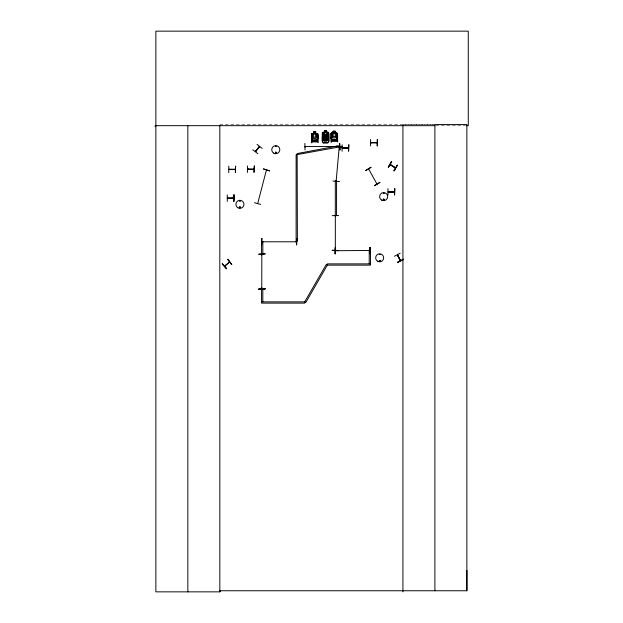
<?xml version="1.0" encoding="UTF-8"?>
<svg xmlns="http://www.w3.org/2000/svg" width="623" height="623" viewBox="0 0 623 623"><rect width="100%" height="100%" fill="white"/><g stroke="black" fill="none" stroke-linecap="round" stroke-linejoin="round"><path stroke-width="0.47" stroke-dasharray="3.12 2.34" d="M402.917 124.577L433.927 124.39M219.818 124.577L434.893 124.577M435.851 125.675L465.397 125.675"/><path stroke-width="0.93" d="M219.818 125.675L219.818 591.85L219.826 590.752L466.868 590.752L466.915 570.481M225.253 265.772L224.693 266.223M229.295 262.548L229.56 261.956L224.638 265.943M229.7 262.127L224.825 266.169M394.889 167.649L395.496 168.031M395.613 167.844L390.286 164.417M336.194 146.14L342.611 147.044L338.951 146.405M336.412 180.631L336.132 181.262M339.037 146.849C339.792 145.634 339.044 148.632 339.621 146.779M339.216 147.41L339.488 146.849L338.99 146.537M339.473 181.542L333.017 181.044M339.239 146.849L336.14 181.192L336.116 180.67M261.785 254.9L262.119 254.355M335.626 216.212L335.33 215.698L335.33 250.267M240.283 201.05L239.629 200.777L240.213 201.112M239.551 207.334C240.774 205.925 239.91 208.97 239.606 207.148M240.501 207.49C239.302 205.068 239.341 209.608 240.501 207.186M275.436 146.327L276.129 146.234L275.483 146.413M275.966 146.226L275.888 146.156M276.394 152.869C275.311 150.618 274.977 154.426 276.293 153.001M383.854 193.262L383.776 193.138M383.231 199.531C384.118 201.245 384.056 198.052 383.277 199.742M384.009 193.262L383.309 193.356L383.963 193.177M379.321 254.457L380.014 254.363L379.36 254.542M379.477 254.457L379.866 254.402L379.485 254.511M379.236 260.835C380.536 259.651 379.656 261.987 379.337 261.029M380.256 260.835C378.465 262.875 379.656 258.459 380.217 261.154M261.792 254.355L261.831 254.869L262.088 254.355M262.073 288.768L262.081 288.153M335.595 216.212L335.587 215.76M255.461 151.42L256.162 151.007M259.246 146.997L259.48 146.343M368.349 169.028L368.582 168.903M368.614 168.958L376.962 184.034L377.063 183.629M254.457 202.724L260.694 204.445M263.513 168.919L269.681 170.897L263.506 168.95M266.442 170.056L266.582 170.694M257.712 203.503L266.379 170.172M397.451 255.196L397.949 255.594L397.412 255.064M275.459 152.518C275.958 154.372 276.386 151.148 275.421 152.806M328.703 141.156L327.994 142.838L323.01 142.893L322.332 141.226L322.286 136.834L322.955 136.242L327.9 136.188L328.656 136.803L328.703 141.203M317.068 140.058L317.847 138.438M311.484 138.485L312.139 140.113L317.123 140.113L317.847 138.485L317.847 134.054M331.638 139.497L330.984 137.831L331.638 139.497L336.622 139.497L337.277 137.823L337.277 133.47M336.622 139.497L337.347 137.831L337.347 133.447L335.158 132.925L335.158 131.289M335.587 250.251L335.587 249.683M255.742 151.475L259.659 146.483L255.516 151.288M377.11 142.722L370.654 142.597L371.292 142.846M235.292 169.23L228.96 169.199M233.664 197.982L227.294 198.013L228.049 198.355M233.025 198.013L233.726 197.974M253.919 169.292L247.533 169.035L248.234 169.067M348.584 147.908L342.136 147.869L342.837 147.908M390.598 164.978L390.037 164.565L395.473 167.961M388.324 167.174L391.75 161.692M393.861 170.694L397.326 165.235M400.137 260.048L400.464 260.772M400.667 260.663L400.363 260.032M252.79 149.761L257.875 153.756M257.034 144.404L262.158 148.352M255.5 151.366L259.37 146.428M394.367 191.915L388.145 192.133M233.68 198.231L227.302 198.301M304.982 146.553L305.566 146.841M339.535 146.802L338.99 146.81M262.54 241.763L262.042 241.451M262.042 241.779L296.416 241.81M336.046 250.485L335.4 250.719L369.953 250.469M369.322 250.493L369.969 250.493M253.943 169.339L247.533 169.324L253.849 169.355M348 147.869L348.498 148.157M311.484 134.109L312.185 133.532L317.099 133.478L317.847 134.101M328.376 134.038L328.889 134.038L328.889 141.242L328.43 140.588L322.807 140.588L322.807 141.421L322.286 141.421L322.27 132.746L324.388 132.162L324.388 130.526L326.514 130.526L326.514 132.208L327.885 132.162L328.633 132.785L328.633 137.169M322.34 132.808L322.971 132.216L327.885 132.208L328.562 132.808L328.562 137.161M331.054 133.517L331.693 132.925L336.576 132.972L337.347 133.493M262.049 288.792L261.824 288.138M226.64 268.669L222.302 263.864L226.671 268.645M383.963 200.185C384.959 197.732 381.525 200.481 384.064 200.053M365.631 170.562L371.152 167.19L365.654 170.601M379.929 182.383L374.407 185.755L379.905 182.344M397.396 255.15L400.41 260.757M394.491 256.224L400.207 253.195M403.439 259.223L397.723 262.252L403.587 259.503M397.754 262.322L403.463 259.269M324.474 136.281L323.415 136.834L323.454 139.895L324.528 141.195L326.507 141.172L327.558 139.848L327.519 136.795L326.452 136.258L326.507 134.568L324.388 134.591L324.474 136.328L322.987 136.344M313.603 133.524L313.603 131.842L315.729 131.889L313.673 131.944L313.673 133.579L312.614 134.124L312.614 137.169L313.673 138.477L315.659 138.477L316.718 137.169L316.718 134.124L315.659 133.579L315.729 131.842M333.173 131.289L333.173 132.972L332.114 133.517L332.114 136.562L333.173 137.87L335.158 137.87L336.218 136.562L336.218 133.517L335.158 132.972M379.477 260.5L380.046 260.741M395.41 168.008L390.13 164.667M376.518 142.48L377.11 142.496M376.977 142.792L370.732 142.877M388.16 191.72L394.437 191.845M305.566 146.81L304.997 146.81M253.982 169.067L253.397 169.355M275.639 152.144L276.199 152.3M383.503 199.08L384.064 199.228M370.568 139.513L370.615 145.984M377.18 145.844L377.398 139.365L377.265 145.844M387.965 188.637L388.012 195.108M394.569 194.968L394.795 188.489L394.585 194.968M324.388 134.63L326.507 134.607M326.452 136.305L328.586 136.826M323.057 142.792L327.939 142.737M339.597 143.43L339.971 149.902M338.967 146.561L339.551 146.553L305.044 146.553L305.566 146.522M305.005 149.902L304.873 143.43M340.002 149.902L339.691 143.43M228.805 166.146L228.758 172.618M228.89 169.495C248.53 169.464 216.197 169.518 234.754 169.557M228.929 169.557L229.474 169.269M234.715 169.487L235.206 169.207M235.315 172.579L235.634 166.107L235.408 172.571M227.302 201.393L227.247 194.921M332.207 215.651L338.678 215.566M261.8 238.399L261.567 244.87L261.886 238.399M296.564 238.391L296.564 244.862L296.875 238.391M261.979 241.74L262.563 241.74M296.462 241.49L295.832 241.747M295.894 241.747L296.478 241.74M370.015 247.37L370.42 253.834L370.35 247.362M332.207 250.337L338.678 250.61L332.207 250.29M370.07 253.834L370.062 247.37L370.132 251.061M258.709 288.971L265.172 288.885M154.738 126.064L155.867 126.056M155.867 125.675L434.893 125.675M466.315 125.675L468.262 125.675L468.262 31.15L155.867 31.15L155.867 591.85L219.864 591.85L219.864 590.752M324.458 130.628L326.444 130.628M333.103 131.282L335.229 131.282M322.807 132.637L323.205 132.637M327.978 132.629L328.376 132.629M333.173 132.925L331.662 132.87L330.984 133.501L331.008 142.13L331.522 142.13L331.522 141.296L337.144 141.296L337.611 141.943L337.611 134.747L337.09 134.747M336.693 133.33L337.09 133.33M331.522 133.345L331.919 133.345M312.022 133.953L312.419 133.953M317.193 133.937L317.59 133.937M311.5 135.238L312.022 135.238M317.59 135.355L318.104 135.355L318.104 142.55L317.644 141.904L312.022 141.904L312.022 142.737L311.5 142.737L311.484 134.062L312.154 133.524M331.693 139.404L336.576 139.404M322.807 139.934L328.376 139.934M317.123 140.113L312.139 140.066L311.484 138.438M331.522 140.385L331.919 140.385M336.693 140.377L337.09 140.377M331.522 140.549L331.919 140.549L331.919 133.19L331.522 133.19L331.522 140.642L337.09 140.642L337.09 133.174L336.693 133.174L336.693 140.533L337.09 140.533M312.022 140.993L312.419 140.993M317.193 140.985L317.59 140.985M312.022 141.156L317.59 141.141M342.12 144.785L342.074 151.249M342.206 148.157L348.592 148.134L342.222 148.204M247.518 172.415L247.424 165.944M370.483 263.879L327.355 263.879L327.355 265.141L305.784 302.49L304.694 301.867L261.567 301.867M239.886 201.143L239.793 201.042M335.548 249.55L335.283 250.228M261.824 254.285L261.761 288.722M227.652 259.48L231.748 264.487M222.325 263.841L226.422 268.848M397.451 255.095L400.425 260.726M397.645 255.017L400.636 260.531M377.367 139.373L377.507 145.837M328.586 136.78L328.633 141.195M335.291 247.37L335.33 253.841M296.634 241.163L296.657 244.862M261.559 238.399L261.598 244.87M261.824 288.208L261.824 288.792M233.773 194.882L233.859 201.354M466.868 590.752L466.868 124.577L434.893 124.577L434.893 590.752M402.917 125.675L402.917 591.85M369.221 263.879L369.221 250.944L370.483 250.944L370.483 265.141L327.355 265.141L326.265 264.51L304.694 301.867L304.694 303.121L261.567 303.121L261.567 288.924L262.82 288.924L262.82 301.867M348.919 144.785L348.584 151.249L348.678 144.785M335.229 132.917L335.229 131.235L333.103 131.235L333.103 132.917M331.054 133.47L331.054 137.87M328.376 137.122L328.376 132.465L327.978 132.465L327.978 137.122M327.503 135.853L327.503 132.808L326.444 132.263L326.444 130.581M326.444 135.853L326.444 132.808L324.458 132.808L324.458 135.853M324.458 130.581L324.458 132.263L323.399 132.808L323.399 135.853M323.205 137.138L323.205 132.481L322.807 132.481L322.807 137.138M317.777 134.077L317.777 138.477M317.59 141.25L317.59 133.781L317.193 133.781L317.193 141.141M312.419 141.156L312.419 133.797L312.022 133.797L312.022 141.25M233.757 198.355L227.901 198.355M187.842 125.675L187.842 591.85M327.371 140.611L326.686 140.673L325.502 139.1C324.762 141.499 322.075 141.25 325.05 138.75C322.231 136.858 324.7 135.907 325.463 138.376C326.195 136.102 328.812 136.351 325.922 138.75L327.371 140.611M391.548 161.559L388.363 167.198L391.524 161.544M397.287 165.204L394.125 170.858L397.287 165.204M227.862 259.308L231.678 264.541L227.862 259.308M339.543 145.626L297.148 153.562L297.381 241.054L296.12 241.054L296.12 154.792L339.776 146.864L339.543 145.626M394.507 191.915L388.145 192.048L394.507 191.985M326.086 134.895L324.817 134.911L324.817 135.456L326.094 135.44L326.086 134.895M326.46 136.803L324.482 136.826L324.513 139.887L326.491 139.864L326.46 136.803M234.084 194.882L233.765 201.354L234.084 194.882M335.376 247.37L335.088 253.841L335.376 247.37M265.172 253.873L258.701 254.239L265.172 253.841M265.172 288.838L258.709 289.236L265.172 288.838M326.086 130.9L324.817 130.9L324.817 131.445L326.086 131.445L326.086 130.9M334.8 131.609L333.531 131.609L333.531 132.154L334.8 132.154L334.8 131.609M315.3 132.216L314.031 132.216L314.031 132.761L315.3 132.761L315.3 132.216M335.158 133.517L333.173 133.517L333.173 136.562L335.158 136.562L335.158 133.517M315.659 134.124L313.673 134.124L313.673 137.169L315.659 137.169L315.659 134.124M254.34 165.944L253.997 172.415L254.316 165.944M336.568 181.052L335.314 181.052L335.314 215.558L336.568 215.558L336.568 181.052M262.836 241.584L261.574 241.584L261.574 254.519L262.836 254.519L262.836 241.584M273.77 153.18A4.034 4.034 0 0 0 279.828 149.684A4.034 4.034 0 0 0 273.77 146.187A4.034 4.034 0 0 0 273.77 153.18M377.67 261.286A4.011 4.011 0 0 0 383.682 257.813A4.011 4.011 0 0 0 377.67 254.34A4.011 4.011 0 0 0 377.67 261.286M381.634 200.115A4.034 4.034 0 0 0 387.685 196.619A4.034 4.034 0 0 0 381.634 193.122A4.034 4.034 0 0 0 381.634 200.115M237.924 207.802A4.026 4.026 0 0 0 243.967 204.313A4.026 4.026 0 0 0 237.924 200.824A4.026 4.026 0 0 0 237.924 207.802"/></g></svg>
